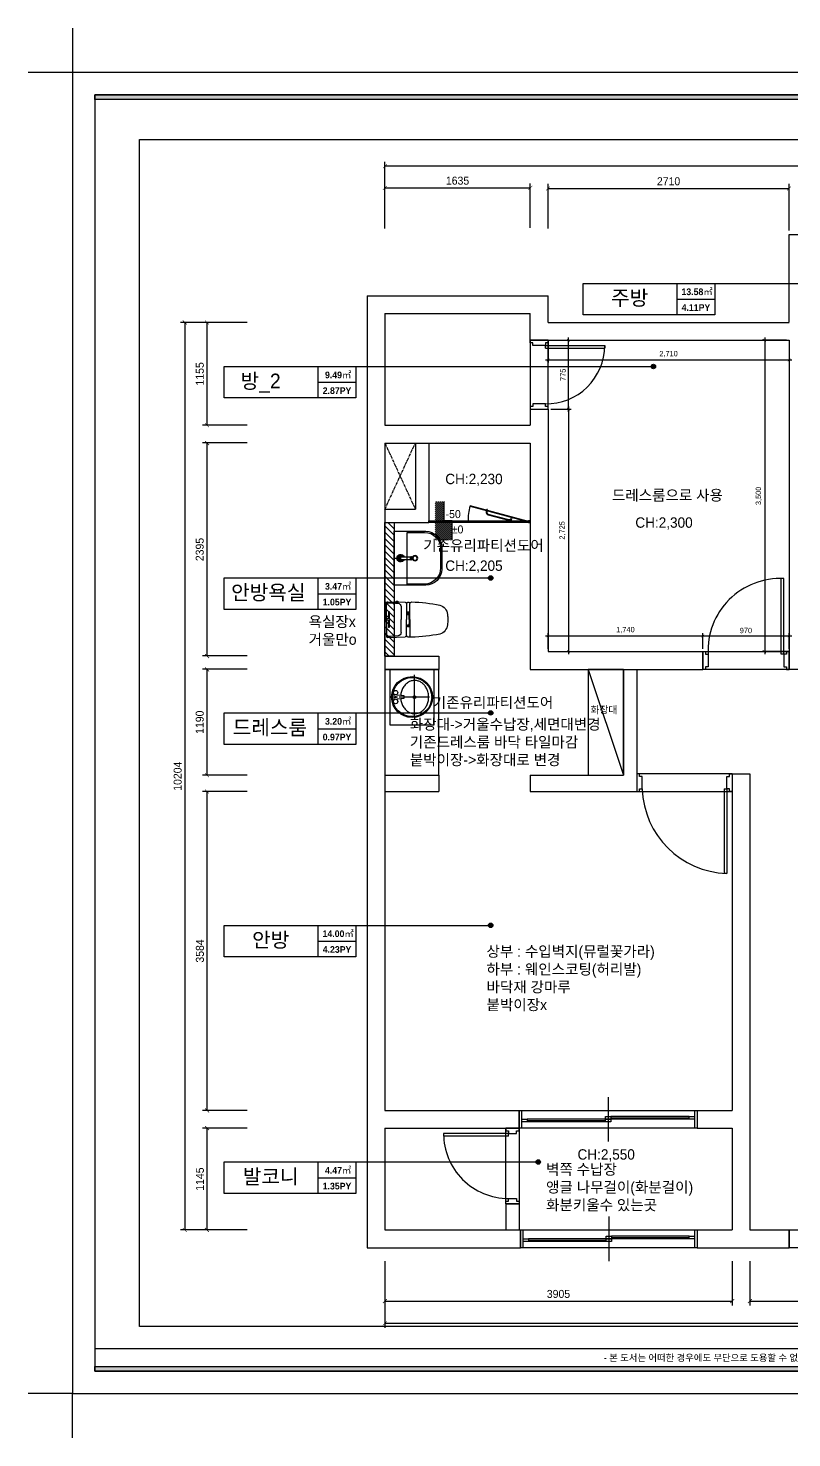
# Model space of a CAD drawing. Header units: millimetres. Extents: x 217202 to 745838, y -6815 to 171372.
# Drawn here: x 217202 to 225789, y 58422 to 74272 of the extents above; entities that cross this region are included whole.
import ezdxf
from ezdxf.enums import TextEntityAlignment as Align

# ---------------------------------------------------------------- set-up
doc = ezdxf.new("R2010")
doc.units = ezdxf.units.MM
doc.header["$PDMODE"] = 3
for name, pattern in [('CENTER', [50.8, 31.75, -6.35, 6.35, -6.35]), ('DASHEDX2', [1.5, 1, -0.5]), ('HIDDEN', [0.375, 0.25, -0.125])]:
    doc.linetypes.add(name, pattern=pattern)
doc.layers.get('DEFPOINTS').update_dxf_attribs({"color": 248})
for name, color, linetype in [('0-ELC TEXT', 7, 'Continuous'), ('03-TEXT', 3, 'Continuous'), ('03-WAL NEW', 3, 'Continuous'), ('06-FUR', 6, 'Continuous'), ('06-LIGHT', 4, 'Continuous'), ('07-DIM WAL', 5, 'Continuous'), ('_LIBR', 4, 'Continuous'), ('C-WALL1', 2, 'Continuous'), ('C-WIN', 4, 'Continuous'), ('CO-BATH', 6, 'Continuous'), ('FIN', 2, 'Continuous'), ('FORM(YOURNAME)-1', 1, 'Continuous'), ('FORM(YOURNAME)-11', 1, 'Continuous'), ('HL', 6, 'HIDDEN'), ('도면층4', 4, 'Continuous'), ('도면층5', 5, 'Continuous'), ('치수', 7, 'Continuous')]:
    doc.layers.add(name, color=color, linetype=linetype)
doc.styles.add('HY 울릉도 L', font='')
doc.styles.add('YOURNAME', font='HY울릉도M.TTF')
doc.styles.add('넥슨고딕', font='NEXONLv1GothicBold.ttf')
doc.styles.add('코레일둥고', font='Korail_Round_Gothic_Medium.ttf')
doc.styles.get('HY 울릉도 L').set_extended_font_data('HY울릉도L')
doc.dimstyles.new('30', dxfattribs={"dimscale": 30, "dimtxt": 2, "dimasz": 1, "dimexe": 1, "dimexo": 1, "dimgap": 1, "dimtad": 1, "dimdec": 0, "dimrnd": 0.05, "dimdsep": 46, "dimlunit": 6, "dimtxsty": 'HY 울릉도 L', "dimblk": 'ARCHTICK', "dimcen": 2.5, "dimdle": 1, "dimclrd": 133, "dimclre": 133, "dimclrt": 30, "dimadec": 0, "dimazin": 0, "dimtfac": 1, "dimtdec": 0, "dimtix": 1, "dimtmove": 2, "dimatfit": 3, "dimldrblk": 'ARCHTICK', "dimfxl": 1, "dimlwd": -1, "dimlwe": -1, "dimarcsym": 0})
doc.dimstyles.new('YOURNAME-50', dxfattribs={"dimscale": 50, "dimtxt": 1.8, "dimasz": 0.9, "dimexe": 1, "dimexo": 3, "dimgap": 0.7, "dimtad": 1, "dimdec": 0, "dimzin": 0, "dimdsep": 46, "dimtxsty": 'YOURNAME', "dimblk": 'ARCHTICK', "dimcen": 0, "dimclrd": 1, "dimclre": 1, "dimclrt": 7, "dimadec": 0, "dimazin": 0, "dimtfac": 1, "dimtdec": 0, "dimtix": 1, "dimtmove": 2, "dimatfit": 3, "dimldrblk": 'ARCHTICK', "dimfxl": 1, "dimtolj": 1, "dimtzin": 0, "dimarcsym": 0})

# ---------------------------------------------------------------- blocks, each defined once
blk = doc.blocks.new('FORM-ELEVATION')
at = {"layer": 'FORM(YOURNAME)-11'}
h = blk.add_hatch(color=256, dxfattribs=at)
h.dxf.hatch_style = 1
h.paths.add_polyline_path([(-10309, 35708), (71691, 35708), (71691, 35508), (-10309, 35508)])
h.paths.add_polyline_path([(-10309, -21492), (71691, -21492), (71691, -21692), (-10309, -21692)])
at = {"layer": 'DEFPOINTS', "color": 158}
blk.add_line((62481, -20692), (-10309, -20692), dxfattribs=at)
at = {"layer": 'DEFPOINTS', "color": 1}
for points in [[(-11309, 38708), (-11309, 36708), (-13309, 36708)], [(-11309, -24692), (-11309, -22692), (-13309, -22692)]]:
    blk.add_lwpolyline(points, dxfattribs=at)
at = {"layer": 'DEFPOINTS', "color": 158}
for points in [[(-10309, -21692), (71691, -21692), (71691, 35708), (-10309, 35708)], [(-8309, 33708), (61071, 33708), (61071, -19692), (-8309, -19692)]]:
    blk.add_lwpolyline(points, close=True, dxfattribs=at)
at = {"layer": 'FORM(YOURNAME)-11', "color": 250}
blk.add_lwpolyline([(-11309, -22692), (72691, -22692), (72691, 36708), (-11309, 36708)], close=True, dxfattribs=at)
at = {"layer": 'FORM(YOURNAME)-11'}
for points in [[(-10309, 35708), (71691, 35708), (71691, 35508), (-10309, 35508)], [(-10309, -21492), (71691, -21492), (71691, -21692), (-10309, -21692)]]:
    blk.add_lwpolyline(points, close=True, dxfattribs=at)
at = {"layer": 'FORM(YOURNAME)-11', "color": 1, "style": 'YOURNAME'}
blk.add_text("- 본 도서는 어떠한 경우에도 무단으로 도용할 수 없으며 도용시 '지적재산권' 보호에 관한 법률에 의거, 법적 분쟁이 발생합니다.  또한 본 도서에 관한 모든 저작권은 당사에 있습니다. -", height=300, dxfattribs=at).set_placement((28146, -21092), align=Align.MIDDLE_CENTER)
at = {"layer": 'FORM(YOURNAME)-11', "color": 3, "style": 'YOURNAME'}
for tag, height, p in [('1', 450, (71041, -1219)), ('2', 450, (71041, -1863)), ('3', 450, (71041, -3150)), ('4', 450, (71041, -5081)), ('5', 515, (71041, -7398)), ('6', 515, (71041, -9650)), ('7', 515, (71041, -11903)), ('8', 515, (71041, -14155)), ('9', 515, (71041, -16408)), ('10', 515, (66791, -18596)), ('11', 515, (71041, -18660)), ('12', 515, (66791, -20848)), ('13', 515, (71041, -20848))]:
    blk.add_attdef(tag, text='', height=height, dxfattribs=at).set_placement(p, align=Align.MIDDLE_RIGHT)
blk = doc.blocks.new('_ArchTick')
at = {"color": 0, "linetype": 'ByBlock', "const_width": 0.15}
blk.add_lwpolyline([(-0.5, -0.5), (0.5, 0.5)], dxfattribs=at)
blk = doc.blocks.new('*D8')
at = {"layer": 'DEFPOINTS', "color": 0, "transparency": 16777216}
for p in [(221213, 72720), (221213, 71870), (233213, 71870)]:
    blk.add_point(p, dxfattribs=at)
at = {"layer": '치수', "color": 1, "lineweight": -2, "transparency": 16777216}
for p, q in [((221213, 72020), (221213, 72770)), ((233213, 72020), (233213, 72770)), ((233213, 72720), (221213, 72720))]:
    blk.add_line(p, q, dxfattribs=at)
at = {"layer": '치수', "color": 1, "lineweight": -2, "transparency": 16777216, "xscale": 45, "yscale": 45, "zscale": 45, "rotation": 180}
blk.add_blockref('_ArchTick', (221213, 72720), dxfattribs=at)
at = {"layer": '치수', "color": 1, "lineweight": -2, "transparency": 16777216, "xscale": 45, "yscale": 45, "zscale": 45}
blk.add_blockref('_ArchTick', (233213, 72720), dxfattribs=at)
at = {"layer": '치수', "color": 7, "transparency": 16777216, "insert": (227213, 72801), "char_height": 90, "attachment_point": 5, "style": 'YOURNAME'}
blk.add_mtext('\\A1;12000', dxfattribs=at)
blk = doc.blocks.new('*D10')
at = {"layer": 'DEFPOINTS', "color": 0, "transparency": 16777216}
for p in [(222848, 72476), (221213, 71876), (222848, 71876)]:
    blk.add_point(p, dxfattribs=at)
at = {"layer": '치수', "color": 1, "lineweight": -2, "transparency": 16777216}
for p, q in [((221213, 72026), (221213, 72526)), ((221213, 72476), (222848, 72476)), ((222848, 72026), (222848, 72526))]:
    blk.add_line(p, q, dxfattribs=at)
at = {"layer": '치수', "color": 1, "lineweight": -2, "transparency": 16777216, "xscale": 45, "yscale": 45, "zscale": 45, "rotation": 180}
blk.add_blockref('_ArchTick', (221213, 72476), dxfattribs=at)
at = {"layer": '치수', "color": 1, "lineweight": -2, "transparency": 16777216, "xscale": 45, "yscale": 45, "zscale": 45}
blk.add_blockref('_ArchTick', (222848, 72476), dxfattribs=at)
at = {"layer": '치수', "color": 7, "transparency": 16777216, "insert": (222030, 72557), "char_height": 90, "attachment_point": 5, "style": 'YOURNAME'}
blk.add_mtext('\\A1;1635', dxfattribs=at)
blk = doc.blocks.new('*D11')
at = {"layer": 'DEFPOINTS', "color": 0, "transparency": 16777216}
for p in [(219813, 70963), (218963, 60759), (219813, 60759)]:
    blk.add_point(p, dxfattribs=at)
at = {"layer": '치수', "color": 1, "lineweight": -2, "transparency": 16777216}
for p, q in [((219663, 70963), (218913, 70963)), ((218963, 70963), (218963, 60759)), ((219663, 60759), (218913, 60759))]:
    blk.add_line(p, q, dxfattribs=at)
at = {"layer": '치수', "color": 1, "lineweight": -2, "transparency": 16777216, "xscale": 45, "yscale": 45, "zscale": 45}
for p, rotation in [((218963, 70963), 90), ((218963, 60759), 270)]:
    blk.add_blockref('_ArchTick', p, dxfattribs=dict(at, rotation=rotation))
at = {"layer": '치수', "color": 7, "transparency": 16777216, "insert": (218883, 65861), "char_height": 90, "attachment_point": 5, "rotation": 90, "style": 'YOURNAME'}
blk.add_mtext('\\A1;10204', dxfattribs=at)
blk = doc.blocks.new('*D12')
at = {"layer": 'DEFPOINTS', "color": 0, "transparency": 16777216}
for p in [(219213, 67063), (219813, 67063), (219813, 65873)]:
    blk.add_point(p, dxfattribs=at)
at = {"layer": '치수', "color": 1, "lineweight": -2, "transparency": 16777216}
for p, q in [((219663, 67063), (219163, 67063)), ((219213, 65873), (219213, 67063)), ((219663, 65873), (219163, 65873))]:
    blk.add_line(p, q, dxfattribs=at)
at = {"layer": '치수', "color": 1, "lineweight": -2, "transparency": 16777216, "xscale": 45, "yscale": 45, "zscale": 45}
for p, rotation in [((219213, 67063), 90), ((219213, 65873), 270)]:
    blk.add_blockref('_ArchTick', p, dxfattribs=dict(at, rotation=rotation))
at = {"layer": '치수', "color": 7, "transparency": 16777216, "insert": (219131, 66468), "char_height": 90, "attachment_point": 5, "rotation": 90, "style": 'YOURNAME'}
blk.add_mtext('\\A1;1190', dxfattribs=at)
blk = doc.blocks.new('*D13')
at = {"layer": 'DEFPOINTS', "color": 0, "transparency": 16777216}
for p in [(219213, 70963), (219813, 70963), (219813, 69808)]:
    blk.add_point(p, dxfattribs=at)
at = {"layer": '치수', "color": 1, "lineweight": -2, "transparency": 16777216}
for p, q in [((219663, 70963), (219163, 70963)), ((219213, 69808), (219213, 70963)), ((219663, 69808), (219163, 69808))]:
    blk.add_line(p, q, dxfattribs=at)
at = {"layer": '치수', "color": 1, "lineweight": -2, "transparency": 16777216, "xscale": 45, "yscale": 45, "zscale": 45}
for p, rotation in [((219213, 70963), 90), ((219213, 69808), 270)]:
    blk.add_blockref('_ArchTick', p, dxfattribs=dict(at, rotation=rotation))
at = {"layer": '치수', "color": 7, "transparency": 16777216, "insert": (219132, 70385), "char_height": 90, "attachment_point": 5, "rotation": 90, "style": 'YOURNAME'}
blk.add_mtext('\\A1;1155', dxfattribs=at)
blk = doc.blocks.new('*D14')
at = {"layer": 'DEFPOINTS', "color": 0, "transparency": 16777216}
for p in [(219213, 65688), (219813, 65688), (219813, 62104)]:
    blk.add_point(p, dxfattribs=at)
at = {"layer": '치수', "color": 1, "lineweight": -2, "transparency": 16777216}
for p, q in [((219663, 65688), (219163, 65688)), ((219213, 62104), (219213, 65688)), ((219663, 62104), (219163, 62104))]:
    blk.add_line(p, q, dxfattribs=at)
at = {"layer": '치수', "color": 1, "lineweight": -2, "transparency": 16777216, "xscale": 45, "yscale": 45, "zscale": 45}
for p, rotation in [((219213, 65688), 90), ((219213, 62104), 270)]:
    blk.add_blockref('_ArchTick', p, dxfattribs=dict(at, rotation=rotation))
at = {"layer": '치수', "color": 7, "transparency": 16777216, "insert": (219133, 63896), "char_height": 90, "attachment_point": 5, "rotation": 90, "style": 'YOURNAME'}
blk.add_mtext('\\A1;3584', dxfattribs=at)
blk = doc.blocks.new('*D18')
at = {"layer": 'DEFPOINTS', "color": 0, "transparency": 16777216}
for p in [(221213, 60559), (233213, 60559), (221213, 59709)]:
    blk.add_point(p, dxfattribs=at)
at = {"layer": '치수', "color": 1, "lineweight": -2, "transparency": 16777216}
for p, q in [((221213, 60409), (221213, 59659)), ((233213, 60409), (233213, 59659)), ((233213, 59709), (221213, 59709))]:
    blk.add_line(p, q, dxfattribs=at)
at = {"layer": '치수', "color": 1, "lineweight": -2, "transparency": 16777216, "xscale": 45, "yscale": 45, "zscale": 45, "rotation": 180}
blk.add_blockref('_ArchTick', (221213, 59709), dxfattribs=at)
at = {"layer": '치수', "color": 1, "lineweight": -2, "transparency": 16777216, "xscale": 45, "yscale": 45, "zscale": 45}
blk.add_blockref('_ArchTick', (233213, 59709), dxfattribs=at)
at = {"layer": '치수', "color": 7, "transparency": 16777216, "insert": (227213, 59789), "char_height": 90, "attachment_point": 5, "style": 'YOURNAME'}
blk.add_mtext('\\A1;12000', dxfattribs=at)
blk = doc.blocks.new('*D20')
at = {"layer": 'DEFPOINTS', "color": 0, "transparency": 16777216}
for p in [(221213, 60559), (225118, 60559), (225118, 59959)]:
    blk.add_point(p, dxfattribs=at)
at = {"layer": '치수', "color": 1, "lineweight": -2, "transparency": 16777216}
for p, q in [((221213, 60409), (221213, 59909)), ((225118, 60409), (225118, 59909)), ((221213, 59959), (225118, 59959))]:
    blk.add_line(p, q, dxfattribs=at)
at = {"layer": '치수', "color": 1, "lineweight": -2, "transparency": 16777216, "xscale": 45, "yscale": 45, "zscale": 45, "rotation": 180}
blk.add_blockref('_ArchTick', (221213, 59959), dxfattribs=at)
at = {"layer": '치수', "color": 1, "lineweight": -2, "transparency": 16777216, "xscale": 45, "yscale": 45, "zscale": 45}
blk.add_blockref('_ArchTick', (225118, 59959), dxfattribs=at)
at = {"layer": '치수', "color": 7, "transparency": 16777216, "insert": (223165, 60039), "char_height": 90, "attachment_point": 5, "style": 'YOURNAME'}
blk.add_mtext('\\A1;3905', dxfattribs=at)
blk = doc.blocks.new('*D21')
at = {"layer": 'DEFPOINTS', "color": 0, "transparency": 16777216}
for p in [(225318, 60559), (230038, 60559), (230038, 59959)]:
    blk.add_point(p, dxfattribs=at)
at = {"layer": '치수', "color": 1, "lineweight": -2, "transparency": 16777216}
for p, q in [((225318, 60409), (225318, 59909)), ((230038, 60409), (230038, 59909)), ((225318, 59959), (230038, 59959))]:
    blk.add_line(p, q, dxfattribs=at)
at = {"layer": '치수', "color": 1, "lineweight": -2, "transparency": 16777216, "xscale": 45, "yscale": 45, "zscale": 45, "rotation": 180}
blk.add_blockref('_ArchTick', (225318, 59959), dxfattribs=at)
at = {"layer": '치수', "color": 1, "lineweight": -2, "transparency": 16777216, "xscale": 45, "yscale": 45, "zscale": 45}
blk.add_blockref('_ArchTick', (230038, 59959), dxfattribs=at)
at = {"layer": '치수', "color": 7, "transparency": 16777216, "insert": (227678, 60039), "char_height": 90, "attachment_point": 5, "style": 'YOURNAME'}
blk.add_mtext('\\A1;4720', dxfattribs=at)
blk = doc.blocks.new('*D7')
at = {"layer": 'DEFPOINTS', "color": 0, "transparency": 16777216}
for p in [(225758, 72470), (223048, 71870), (225758, 71848)]:
    blk.add_point(p, dxfattribs=at)
at = {"layer": '치수', "color": 1, "lineweight": -2, "transparency": 16777216}
for p, q in [((223048, 72020), (223048, 72520)), ((223048, 72470), (225758, 72470)), ((225758, 71998), (225758, 72520))]:
    blk.add_line(p, q, dxfattribs=at)
at = {"layer": '치수', "color": 1, "lineweight": -2, "transparency": 16777216, "xscale": 45, "yscale": 45, "zscale": 45, "rotation": 180}
blk.add_blockref('_ArchTick', (223048, 72470), dxfattribs=at)
at = {"layer": '치수', "color": 1, "lineweight": -2, "transparency": 16777216, "xscale": 45, "yscale": 45, "zscale": 45}
blk.add_blockref('_ArchTick', (225758, 72470), dxfattribs=at)
at = {"layer": '치수', "color": 7, "transparency": 16777216, "insert": (224403, 72550), "char_height": 90, "attachment_point": 5, "style": 'YOURNAME'}
blk.add_mtext('\\A1;2710', dxfattribs=at)
blk = doc.blocks.new('*D23')
at = {"layer": 'DEFPOINTS', "color": 0, "transparency": 16777216}
for p in [(219213, 69608), (219813, 69608), (219813, 67213)]:
    blk.add_point(p, dxfattribs=at)
at = {"layer": '치수', "color": 1, "lineweight": -2, "transparency": 16777216}
for p, q in [((219663, 69608), (219163, 69608)), ((219213, 67213), (219213, 69608)), ((219663, 67213), (219163, 67213))]:
    blk.add_line(p, q, dxfattribs=at)
at = {"layer": '치수', "color": 1, "lineweight": -2, "transparency": 16777216, "xscale": 45, "yscale": 45, "zscale": 45}
for p, rotation in [((219213, 69608), 90), ((219213, 67213), 270)]:
    blk.add_blockref('_ArchTick', p, dxfattribs=dict(at, rotation=rotation))
at = {"layer": '치수', "color": 7, "transparency": 16777216, "insert": (219131, 68410), "char_height": 90, "attachment_point": 5, "rotation": 90, "style": 'YOURNAME'}
blk.add_mtext('\\A1;2395', dxfattribs=at)
blk = doc.blocks.new('*D24')
at = {"layer": 'DEFPOINTS', "color": 0, "transparency": 16777216}
for p in [(219213, 61904), (219813, 61904), (219813, 60759)]:
    blk.add_point(p, dxfattribs=at)
at = {"layer": '치수', "color": 1, "lineweight": -2, "transparency": 16777216}
for p, q in [((219663, 61904), (219163, 61904)), ((219213, 60759), (219213, 61904)), ((219663, 60759), (219163, 60759))]:
    blk.add_line(p, q, dxfattribs=at)
at = {"layer": '치수', "color": 1, "lineweight": -2, "transparency": 16777216, "xscale": 45, "yscale": 45, "zscale": 45}
for p, rotation in [((219213, 61904), 90), ((219213, 60759), 270)]:
    blk.add_blockref('_ArchTick', p, dxfattribs=dict(at, rotation=rotation))
at = {"layer": '치수', "color": 7, "transparency": 16777216, "insert": (219133, 61331), "char_height": 90, "attachment_point": 5, "rotation": 90, "style": 'YOURNAME'}
blk.add_mtext('\\A1;1145', dxfattribs=at)
blk = doc.blocks.new('*D29')
at = {"layer": 'DEFPOINTS', "color": 0, "transparency": 16777216}
for p in [(223048, 70763), (225758, 70763), (225758, 70541)]:
    blk.add_point(p, dxfattribs=at)
at = {"layer": '치수', "color": 133, "transparency": 16777216}
for p, q in [((223048, 70733), (223048, 70511)), ((225758, 70733), (225758, 70511)), ((223018, 70541), (225788, 70541))]:
    blk.add_line(p, q, dxfattribs=at)
at = {"layer": '치수', "color": 133, "transparency": 16777216, "xscale": 30, "yscale": 30, "zscale": 30, "rotation": 180}
blk.add_blockref('_ArchTick', (223048, 70541), dxfattribs=at)
at = {"layer": '치수', "color": 133, "transparency": 16777216, "xscale": 30, "yscale": 30, "zscale": 30}
blk.add_blockref('_ArchTick', (225758, 70541), dxfattribs=at)
at = {"layer": '치수', "color": 30, "transparency": 16777216, "insert": (224403, 70607), "char_height": 60, "attachment_point": 5, "style": 'HY 울릉도 L'}
blk.add_mtext('2,710', dxfattribs=at)
blk = doc.blocks.new('*D30')
at = {"layer": 'C-WALL1', "color": 133, "transparency": 16777216}
for p, q in [((225728, 70763), (225454, 70763)), ((225484, 70793), (225484, 67233)), ((225728, 67263), (225454, 67263))]:
    blk.add_line(p, q, dxfattribs=at)
at = {"layer": 'DEFPOINTS', "color": 0, "transparency": 16777216}
for p in [(225758, 70763), (225484, 67263), (225758, 67263)]:
    blk.add_point(p, dxfattribs=at)
at = {"layer": 'C-WALL1', "color": 133, "transparency": 16777216, "xscale": 30, "yscale": 30, "zscale": 30}
for p, rotation in [((225484, 70763), 90), ((225484, 67263), 270)]:
    blk.add_blockref('_ArchTick', p, dxfattribs=dict(at, rotation=rotation))
at = {"layer": 'C-WALL1', "color": 30, "transparency": 16777216, "insert": (225418, 69013), "char_height": 60, "attachment_point": 5, "rotation": 90, "style": 'HY 울릉도 L'}
blk.add_mtext('3,500', dxfattribs=at)
blk = doc.blocks.new('*D31')
at = {"layer": 'C-WALL1', "color": 133, "transparency": 16777216}
for p, q in [((223018, 67438), (224818, 67438)), ((223048, 67293), (223048, 67468)), ((224788, 67293), (224788, 67468))]:
    blk.add_line(p, q, dxfattribs=at)
at = {"layer": 'DEFPOINTS', "color": 0, "transparency": 16777216}
for p in [(224788, 67438), (223048, 67263), (224788, 67263)]:
    blk.add_point(p, dxfattribs=at)
at = {"layer": 'C-WALL1', "color": 133, "transparency": 16777216, "xscale": 30, "yscale": 30, "zscale": 30, "rotation": 180}
blk.add_blockref('_ArchTick', (223048, 67438), dxfattribs=at)
at = {"layer": 'C-WALL1', "color": 133, "transparency": 16777216, "xscale": 30, "yscale": 30, "zscale": 30}
blk.add_blockref('_ArchTick', (224788, 67438), dxfattribs=at)
at = {"layer": 'C-WALL1', "color": 30, "transparency": 16777216, "insert": (223918, 67504), "char_height": 60, "attachment_point": 5, "style": 'HY 울릉도 L'}
blk.add_mtext('1,740', dxfattribs=at)
blk = doc.blocks.new('*D32')
at = {"layer": 'C-WALL1', "color": 133, "transparency": 16777216}
for p, q in [((224758, 67438), (225788, 67438)), ((224788, 67293), (224788, 67468)), ((225758, 67293), (225758, 67468))]:
    blk.add_line(p, q, dxfattribs=at)
at = {"layer": 'DEFPOINTS', "color": 0, "transparency": 16777216}
for p in [(225758, 67438), (224788, 67263), (225758, 67263)]:
    blk.add_point(p, dxfattribs=at)
at = {"layer": 'C-WALL1', "color": 133, "transparency": 16777216, "xscale": 30, "yscale": 30, "zscale": 30, "rotation": 180}
blk.add_blockref('_ArchTick', (224788, 67438), dxfattribs=at)
at = {"layer": 'C-WALL1', "color": 133, "transparency": 16777216, "xscale": 30, "yscale": 30, "zscale": 30}
blk.add_blockref('_ArchTick', (225758, 67438), dxfattribs=at)
at = {"layer": 'C-WALL1', "color": 30, "transparency": 16777216, "insert": (225273, 67499), "char_height": 60, "attachment_point": 5, "style": 'HY 울릉도 L'}
blk.add_mtext('970', dxfattribs=at)
blk = doc.blocks.new('*D33')
at = {"layer": 'C-WALL1', "color": 133, "transparency": 16777216}
for p, q in [((223078, 69988), (223307, 69988)), ((223277, 70018), (223277, 67233)), ((223078, 67263), (223307, 67263))]:
    blk.add_line(p, q, dxfattribs=at)
at = {"layer": 'DEFPOINTS', "color": 0, "transparency": 16777216}
for p in [(223048, 69988), (223048, 67263), (223277, 67263)]:
    blk.add_point(p, dxfattribs=at)
at = {"layer": 'C-WALL1', "color": 133, "transparency": 16777216, "xscale": 30, "yscale": 30, "zscale": 30}
for p, rotation in [((223277, 69988), 90), ((223277, 67263), 270)]:
    blk.add_blockref('_ArchTick', p, dxfattribs=dict(at, rotation=rotation))
at = {"layer": 'C-WALL1', "color": 30, "transparency": 16777216, "insert": (223211, 68625), "char_height": 60, "attachment_point": 5, "rotation": 90, "style": 'HY 울릉도 L'}
blk.add_mtext('2,725', dxfattribs=at)
blk = doc.blocks.new('*D34')
at = {"layer": 'C-WALL1', "color": 133, "transparency": 16777216}
for p, q in [((223078, 70763), (223307, 70763)), ((223277, 69958), (223277, 70793)), ((223078, 69988), (223307, 69988))]:
    blk.add_line(p, q, dxfattribs=at)
at = {"layer": 'DEFPOINTS', "color": 0, "transparency": 16777216}
for p in [(223048, 70763), (223277, 70763), (223048, 69988)]:
    blk.add_point(p, dxfattribs=at)
at = {"layer": 'C-WALL1', "color": 133, "transparency": 16777216, "xscale": 30, "yscale": 30, "zscale": 30}
for p, rotation in [((223277, 70763), 90), ((223277, 69988), 270)]:
    blk.add_blockref('_ArchTick', p, dxfattribs=dict(at, rotation=rotation))
at = {"layer": 'C-WALL1', "color": 30, "transparency": 16777216, "insert": (223216, 70375), "char_height": 60, "attachment_point": 5, "rotation": 90, "style": 'HY 울릉도 L'}
blk.add_mtext('775', dxfattribs=at)
blk = doc.blocks.new('B-003')
blk.add_line((0, 0), (0, -65))
at = {"layer": 'CO-BATH'}
for p, q in [((-252, 0), (-252, -295)), ((252, 0), (-252, 0)), ((252, -295), (252, 0)), ((-102, -445), (102, -445))]:
    blk.add_line(p, q, dxfattribs=at)
at = {"layer": 'CO-BATH', "color": 8}
for p, q in [((-242, -120), (-242, -285)), ((242, -120), (-242, -120)), ((-13, -60), (-13, -151)), ((12, -60), (12, -151)), ((242, -285), (242, -120)), ((-15, -156), (-15, -161)), ((-15, -161), (14, -161)), ((-14, -151), (-14, -156)), ((13, -151), (13, -156)), ((14, -156), (14, -161)), ((-92, -435), (92, -435))]:
    blk.add_line(p, q, dxfattribs=at)
at = {"layer": 'CO-BATH', "color": 251}
for p, q in [((-15, -156), (14, -156)), ((-14, -151), (13, -151))]:
    blk.add_line(p, q, dxfattribs=at)
at = {"layer": 'CO-BATH', "color": 8}
blk.add_circle((0, -195), 25, dxfattribs=at)
at = {"layer": 'CO-BATH', "color": 251}
blk.add_circle((0, -195), 20, dxfattribs=at)
at = {"layer": 'CO-BATH', "color": 8}
for centre, radius, start, end in [((0, -60), 35, 290.9248, 249.0751), ((0, -60), 12.5, 360, 180), ((-92, -285), 150, 180, 270), ((92, -285), 150, 270, 0)]:
    blk.add_arc(centre, radius, start, end, dxfattribs=at)
at = {"layer": 'CO-BATH', "color": 251}
for radius, start, end in [(30, 294.6243, 245.3757), (25, 300, 240), (18, 313.9829, 226.017)]:
    blk.add_arc((0, -60), radius, start, end, dxfattribs=at)
at = {"layer": 'CO-BATH'}
for centre, start, end in [((-102, -295), 180, 270), ((102, -295), 270, 0)]:
    blk.add_arc(centre, 150, start, end, dxfattribs=at)
blk = doc.blocks.new('A$C4B2D31F0')
at = {"layer": 'FIN', "color": 4}
for p, q in [((185, 691), (20, 691)), ((37, 692), (25, 692)), ((37, 692), (50, 692)), ((201, 691), (366, 691)), ((48, 524), (193, 524)), ((338, 524), (193, 524)), ((13, 466), (193, 466)), ((193, 427), (14, 427)), ((373, 466), (193, 466)), ((193, 427), (372, 427))]:
    blk.add_line(p, q, dxfattribs=at)
for points in [[(20, 691), (8, 691, 0.421209), (-7, 676), (-2, 481, 0.001659)], [(366, 691), (378, 691, -0.421209), (393, 676), (388, 481, -0.001659)], [(13, 466, 0.371724), (-2, 451, 0.003515), (-1, 420, 0.320541)], [(373, 466, -0.371724), (388, 451, -0.003515), (387, 420, -0.320541)]]:
    blk.add_lwpolyline(points, format="xyb", dxfattribs=at)
for centre, radius, start, end in [((20, 675), 16, 90, 179.3116), ((1004, 663), 1000, 179.3116, 185.9437), ((25, 707), 15, 180, 270), ((50, 707), 15, 270, 0), ((366, 675), 16, 0.6884, 90), ((-618, 663), 1000, 354.0563, 0.6884), ((13, 481), 15, 181.3651, 270), ((49, 564), 40, 185.9437, 267.5129), ((336, 564), 40, 272.4871, 354.0563), ((373, 481), 15, 270, 358.6349), ((14, 407), 20, 90, 182.3333), ((2198, 496), 2206, 182.3333, 190.6081), ((-1812, 496), 2206, 349.3919, 357.6667), ((372, 407), 20, 357.6667, 90), ((149, 129), 126, 198.2964, 263.4241), ((193, 406), 406, 261.6993, 270), ((193, 406), 406, 270, 278.3007), ((237, 129), 126, 276.5759, 341.7036)]:
    blk.add_arc(centre, radius, start, end, dxfattribs=at)
at = {"layer": 'HL', "linetype": 'Continuous'}
for p, q in [((106, 666), (184, 666)), ((106, 659), (185, 659)), ((169, 697), (169, 707)), ((169, 697), (217, 697)), ((186, 693), (181, 697)), ((182, 686), (186, 693)), ((187, 651), (182, 686)), ((182, 686), (204, 686)), ((186, 693), (200, 693)), ((187, 651), (199, 651)), ((199, 651), (204, 686)), ((200, 693), (205, 697)), ((204, 686), (200, 693)), ((200, 659), (279, 659)), ((201, 666), (279, 666)), ((217, 697), (217, 707)), ((-16, 577), (-16, 565)), ((-12, 581), (-5, 581)), ((-12, 561), (-4, 561)), ((193, 434), (147, 434)), ((193, 434), (239, 434))]:
    blk.add_line(p, q, dxfattribs=at)
for points in [[(110, 427), (110, 451, -0.414214), (114, 455), (131, 455, -0.414214), (135, 451), (135, 435), (135, 427)], [(135, 435), (145, 435, -0.414214), (147, 433), (147, 427)], [(251, 435), (241, 435, 0.414214), (239, 433), (239, 427)], [(276, 427), (276, 451, 0.414214), (272, 455), (255, 455, 0.414214), (251, 451), (251, 435), (251, 427)]]:
    blk.add_lwpolyline(points, format="xyb", dxfattribs=at)
for centre in [(123, 441), (263, 441)]:
    blk.add_circle(centre, 8, dxfattribs=at)
for centre, radius, start, end in [((106, 663), 3.5, 90, 270), ((279, 663), 3.5, 270, 90), ((-12, 577), 4, 90, 180), ((-12, 565), 4, 180, 270)]:
    blk.add_arc(centre, radius, start, end, dxfattribs=at)
blk = doc.blocks.new('손잡이01')
at = {"layer": 'CO-BATH'}
for p, q in [((8, 0), (0, 0)), ((0, 0), (0, -10)), ((8, 0), (8, -10)), ((292, 0), (300, 0)), ((292, 0), (292, -10)), ((300, 0), (300, -10)), ((30, -32), (270, -32)), ((30, -40), (270, -40))]:
    blk.add_line(p, q, dxfattribs=at)
for centre, radius, start, end in [((30, -10), 30, 180, 270), ((30, -10), 22, 180, 270), ((270, -10), 30, 270, 0), ((270, -10), 22, 270, 0)]:
    blk.add_arc(centre, radius, start, end, dxfattribs=at)
blk = doc.blocks.new('625X450')
at = {"color": 0, "linetype": 'Continuous'}
for p, q in [((283, -51), (342, -51)), ((312, -87), (312, -67)), ((312, -447), (312, -107)), ((82, -279), (61, -279)), ((102, -279), (522, -279)), ((542, -279), (563, -279)), ((312, -483), (312, -467))]:
    blk.add_line(p, q, dxfattribs=at)
blk.add_lwpolyline([(-1, -500), (624, -500), (624, 0), (-1, 0)], close=True, dxfattribs=at)
blk.add_lwpolyline([(283, -79), (286, -79, -0.386916), (291, -84), (298, -160), (326, -160), (334, -84, -0.386916), (339, -79), (342, -79)], format="xyb", dxfattribs=at)
for centre, radius in [((312, -251), 230), ((312, -251), 220), ((262, -65), 25), ((312, -65), 8), ((362, -65), 25), ((312, -279), 15)]:
    blk.add_circle(centre, radius, dxfattribs=at)
blk.add_rational_spline([(295, -122), (-4, -146), (154, -362), (312, -579), (471, -362), (629, -146), (330, -122)], [1, 0.527194519268, 1, 0.527194519268, 1, 0.527194519268, 1], degree=2, knots=[0, 0, 0, 0.333333, 0.333333, 0.666667, 0.666667, 1, 1, 1], dxfattribs=at)

msp = doc.modelspace()

# ---------------------------------------------------------------- hatches: boundary and pattern name
h = msp.add_hatch()
h.set_pattern_fill('ANSI31', color=8, scale=5, angle=90)
h.set_pattern_definition([(135, (61151.11, 209154.536), (-11.2253202, -11.2253202), [])])
h.paths.add_polyline_path([(221968.7, 68515.7), (221968.7, 68732.6), (221878.7, 68732.6), (221878.7, 68949.5), (221778.7, 68949.5), (221778.7, 68515.7)])
at = {"layer": '0-ELC TEXT'}
h = msp.add_hatch(color=256, dxfattribs=at)
h.dxf.hatch_style = 1
edge = h.paths.add_edge_path()
edge.add_arc((224232.2, 70467.5), 25, 270, 630, ccw=False)
h = msp.add_hatch(color=256, dxfattribs=at)
h.dxf.hatch_style = 1
edge = h.paths.add_edge_path()
edge.add_arc((224232.2, 70467.5), 25, 270, 630, ccw=False)
h = msp.add_hatch(color=256, dxfattribs=at)
h.dxf.hatch_style = 1
edge = h.paths.add_edge_path()
edge.add_arc((222402.2, 68090), 25, 270, 630, ccw=False)
h = msp.add_hatch(color=256, dxfattribs=at)
h.dxf.hatch_style = 1
edge = h.paths.add_edge_path()
edge.add_arc((222402.2, 68090), 25, 270, 630, ccw=False)
h = msp.add_hatch(color=256, dxfattribs=at)
h.dxf.hatch_style = 1
edge = h.paths.add_edge_path()
edge.add_arc((222402.2, 66572.3), 25, 270, 630, ccw=False)
h = msp.add_hatch(color=256, dxfattribs=at)
h.dxf.hatch_style = 1
edge = h.paths.add_edge_path()
edge.add_arc((222402.2, 66572.3), 25, 270, 630, ccw=False)
h = msp.add_hatch(color=256, dxfattribs=at)
h.dxf.hatch_style = 1
edge = h.paths.add_edge_path()
edge.add_arc((222402.2, 64183.9), 25, 270, 630, ccw=False)
h = msp.add_hatch(color=256, dxfattribs=at)
h.dxf.hatch_style = 1
edge = h.paths.add_edge_path()
edge.add_arc((222402.2, 64183.9), 25, 270, 630, ccw=False)
h = msp.add_hatch(color=256, dxfattribs=at)
h.dxf.hatch_style = 1
edge = h.paths.add_edge_path()
edge.add_arc((222937, 61523.2), 25, 270, 630, ccw=False)
h = msp.add_hatch(color=256, dxfattribs=at)
h.dxf.hatch_style = 1
edge = h.paths.add_edge_path()
edge.add_arc((222937, 61523.2), 25, 270, 630, ccw=False)
at = {"layer": '03-WAL NEW'}
h = msp.add_hatch(dxfattribs=at)
h.set_pattern_fill('_USER', color=256, scale=50, angle=-45, pattern_type=0)
h.set_pattern_definition([(315, (180468.055, 145977.27), (35.35534, 35.35534), [])])
h.paths.add_polyline_path([(221212.8, 68712.6), (221317.8, 68712.6), (221317.8, 67212.6), (221212.8, 67212.6)])

# ---------------------------------------------------------------- linework, layer by layer
at = {"layer": '0-ELC TEXT'}
for p, q in [((224498.2, 71048.5), (224498.2, 71402.2)), ((224922.9, 71402.2), (226438.4, 71402.2)), ((224498.2, 71225.4), (224922.9, 71225.4)), ((220461.9, 70113.7), (220461.9, 70467.5)), ((220886.6, 70467.5), (224232.2, 70467.5)), ((220461.9, 70290.6), (220886.6, 70290.6)), ((220461.9, 67736.3), (220461.9, 68090)), ((220886.6, 68090), (222402.2, 68090)), ((220461.9, 67913.1), (220886.6, 67913.1)), ((220461.9, 66218.5), (220461.9, 66572.3)), ((220886.6, 66572.3), (222402.2, 66572.3)), ((220461.9, 66395.4), (220886.6, 66395.4)), ((220461.9, 63830.1), (220461.9, 64183.9)), ((220886.6, 64183.9), (222402.2, 64183.9)), ((220461.9, 64007), (220886.6, 64007)), ((220461.9, 61169.4), (220461.9, 61523.2)), ((220886.6, 61523.2), (222937, 61523.2)), ((220461.9, 61346.3), (220886.6, 61346.3))]:
    msp.add_line(p, q, dxfattribs=at)
for points in [[(223441, 71402.2), (224922.9, 71402.2), (224922.9, 71048.5), (223441, 71048.5)], [(219404.7, 70467.5), (220886.6, 70467.5), (220886.6, 70113.7), (219404.7, 70113.7)], [(219404.7, 68090), (220886.6, 68090), (220886.6, 67736.3), (219404.7, 67736.3)], [(219404.7, 66572.3), (220886.6, 66572.3), (220886.6, 66218.5), (219404.7, 66218.5)], [(219404.7, 64183.9), (220886.6, 64183.9), (220886.6, 63830.1), (219404.7, 63830.1)], [(219404.7, 61523.2), (220886.6, 61523.2), (220886.6, 61169.4), (219404.7, 61169.4)]]:
    msp.add_lwpolyline(points, close=True, dxfattribs=at)
for centre in [(224232.2, 70467.5), (224232.2, 70467.5), (222402.2, 68090), (222402.2, 68090), (222402.2, 66572.3), (222402.2, 66572.3), (222402.2, 64183.9), (222402.2, 64183.9), (222937, 61523.2), (222937, 61523.2)]:
    msp.add_circle(centre, 25, dxfattribs=at)
at = {"layer": '03-WAL NEW'}
msp.add_lwpolyline([(221212.8, 68712.6), (221317.8, 68712.6), (221317.8, 67212.6), (221212.8, 67212.6), (221212.8, 68712.6)], dxfattribs=at)
at = {"layer": '06-FUR'}
msp.add_line((223497.8, 67062.6), (223897.8, 65872.6), dxfattribs=at)
msp.add_lwpolyline([(223497.8, 65872.6), (223897.8, 65872.6), (223897.8, 67062.6), (223497.8, 67062.6)], close=True, dxfattribs=at)
at = {"layer": '06-LIGHT'}
msp.add_lwpolyline([(221968.7, 68515.7), (221968.7, 68732.6), (221878.7, 68732.6), (221878.7, 68949.5)], dxfattribs=at)
at = {"layer": '07-DIM WAL'}
msp.add_lwpolyline([(221212.8, 65872.6), (221817.8, 65872.6), (221817.8, 67062.6), (221212.8, 67062.6)], close=True, dxfattribs=at)
at = {"layer": 'C-WALL1'}
for p, q in [((225757.8, 70967.6), (225757.8, 71952.6)), ((225757.8, 71952.6), (226647.8, 71952.6)), ((221012.8, 71262.6), (221012.8, 60558.6)), ((221012.8, 71262.6), (223047.8, 71262.6)), ((223047.8, 70962.6), (223047.8, 71262.6)), ((221212.8, 71062.6), (221212.8, 69807.6)), ((221212.8, 71062.6), (222847.8, 71062.6)), ((222847.8, 70762.6), (222847.8, 71062.6)), ((223047.8, 70962.6), (225757.8, 70962.6)), ((223047.8, 70762.6), (222847.8, 70762.6)), ((223047.8, 70762.6), (225757.8, 70762.6)), ((225757.8, 70762.6), (225757.8, 67062.6)), ((222847.8, 69987.6), (222847.8, 69807.6)), ((222847.8, 69987.6), (223047.8, 69987.6)), ((223047.8, 69987.6), (223047.8, 67262.6)), ((221212.8, 69807.6), (222847.8, 69807.6)), ((221212.8, 69607.6), (222847.8, 69607.6)), ((221212.8, 69607.6), (221212.8, 62103.6)), ((221555.8, 69607.6), (221555.8, 68862.6)), ((221705.8, 69607.6), (221705.8, 68712.6)), ((222847.8, 69607.6), (222847.8, 67062.6)), ((221212.8, 68862.6), (221555.8, 68862.6)), ((221212.8, 68712.6), (221705.8, 68712.6)), ((221212.8, 67212.6), (221817.8, 67212.6)), ((221817.8, 67212.6), (221817.8, 67062.6)), ((223047.8, 67262.6), (224787.8, 67262.6)), ((224787.8, 67262.6), (224787.8, 67062.6)), ((221212.8, 67062.6), (221817.8, 67062.6)), ((222847.8, 67062.6), (224787.8, 67062.6)), ((223897.8, 67062.6), (223897.8, 65872.6)), ((224047.8, 67062.6), (224047.8, 65687.6)), ((225957.8, 67062.6), (225757.8, 67062.6)), ((221212.8, 65872.6), (221817.8, 65872.6)), ((221817.8, 65872.6), (221817.8, 65687.6)), ((222847.8, 65872.6), (223897.8, 65872.6)), ((222847.8, 65872.6), (222847.8, 65687.6)), ((224047.8, 65887.6), (224047.8, 65687.6)), ((225117.8, 65887.6), (225117.8, 62103.6)), ((225117.8, 65887.6), (225317.8, 65887.6)), ((225317.8, 65887.6), (225317.8, 60758.6)), ((221212.8, 65687.6), (221817.8, 65687.6)), ((222847.8, 65687.6), (224047.8, 65687.6)), ((225117.8, 65687.6), (225117.8, 65687.6)), ((221212.8, 62103.6), (222722.8, 62103.6)), ((222722.8, 62103.6), (222722.8, 61903.6)), ((224722.8, 62103.6), (224722.8, 61903.6)), ((224722.8, 62103.6), (225117.8, 62103.6)), ((221212.8, 61903.6), (222622.8, 61903.6)), ((221212.8, 61903.6), (221212.8, 60758.6)), ((222572.8, 61903.6), (222722.8, 61903.6)), ((224722.8, 61903.6), (225117.8, 61903.6)), ((225117.8, 61903.6), (225117.8, 60758.6)), ((222722.8, 61053.6), (222572.8, 61053.6)), ((222572.8, 61053.6), (222572.8, 60758.6)), ((222572.8, 61053.6), (222722.8, 61053.6)), ((222722.8, 61053.6), (222722.8, 60758.6)), ((221212.8, 60758.6), (222737.8, 60758.6)), ((222737.8, 60758.6), (222737.8, 60558.6)), ((224722.8, 60758.6), (224722.8, 60558.6)), ((224722.8, 60758.6), (225117.8, 60758.6)), ((225317.8, 60758.6), (225759.8, 60758.6)), ((225759.8, 60758.6), (225759.8, 60558.6)), ((221012.8, 60558.6), (222737.8, 60558.6)), ((224722.8, 60558.6), (225759.8, 60558.6))]:
    msp.add_line(p, q, dxfattribs=at)
at = {"layer": 'C-WALL1', "color": 1, "linetype": 'CENTER'}
for p, q in [((221212.8, 68862.6), (221555.8, 69607.6)), ((221212.8, 69607.6), (221555.8, 68862.6))]:
    msp.add_line(p, q, dxfattribs=at)
at = {"layer": 'C-WIN'}
for p, q in [((223017.8, 70672.6), (223017.8, 70702.6)), ((225027.8, 65717.6), (225057.8, 65717.6)), ((222602.8, 61813.6), (222602.8, 61843.6))]:
    msp.add_line(p, q, dxfattribs=at)
at = {"layer": 'CO-BATH'}
for p, q in [((222827.8, 68725.1), (221725.8, 68725.1)), ((222827.8, 68720.1), (221725.8, 68720.1))]:
    msp.add_line(p, q, dxfattribs=at)
for points in [[(222170.3, 68896.2), (222827.2, 68720.2), (222828.5, 68725), (222171.6, 68901)], [(222362.9, 68849.8), (222365.5, 68859.4), (222357.7, 68861.5), (222355.2, 68851.8)], [(221705.8, 68732.6), (221725.8, 68732.6), (221725.8, 68727.6), (221725.8, 68727.6), (221725.8, 68717.6), (221725.8, 68717.6), (221725.8, 68712.6), (221705.8, 68712.6)], [(222847.8, 68732.6), (222827.8, 68732.6), (222827.8, 68727.6), (222827.8, 68727.6), (222827.8, 68717.6), (222827.8, 68717.6), (222827.8, 68712.6), (222847.8, 68712.6)]]:
    msp.add_lwpolyline(points, close=True, dxfattribs=at)
at = {"layer": 'CO-BATH', "color": 8}
msp.add_lwpolyline([(222847.8, 68732.6), (222847.8, 68712.6), (221705.8, 68712.6), (221705.8, 68732.6)], close=True, dxfattribs=at)
msp.add_arc((222827.2, 68720.2), 680, 164.5787, 179.58588, dxfattribs=at)
at = {"layer": '도면층4'}
for p, q in [((222847.8, 70762.6), (222847.8, 69987.6)), ((223017.8, 70702.6), (223685.4, 70702.6)), ((223047.8, 69987.6), (223047.8, 70762.6)), ((223685.4, 70702.6), (223685.4, 70672.6)), ((223017.8, 70672.6), (223684.8, 70672.6)), ((225697.8, 68083.1), (225667.8, 68083.1)), ((225667.8, 67232.6), (225667.8, 68082.6)), ((225697.8, 67232.6), (225697.8, 68083.1)), ((224787.8, 67262.6), (225757.8, 67262.6)), ((225697.8, 67232.6), (225667.8, 67232.6)), ((225757.8, 67062.6), (224787.8, 67062.6)), ((225117.8, 65887.6), (224047.8, 65887.6)), ((224047.8, 65687.6), (225117.8, 65687.6)), ((225027.8, 65717.6), (225027.8, 64767.6)), ((225057.8, 65717.6), (225057.8, 64767)), ((225057.8, 64767), (225027.8, 64767)), ((223722.8, 62253.6), (223722.8, 61753.6)), ((222722.8, 62103.6), (224722.8, 62103.6)), ((222722.8, 61903.6), (222722.8, 62103.6)), ((222752.8, 61903.6), (222752.8, 62103.6)), ((222812.8, 61988.6), (223692.8, 61988.6)), ((223752.8, 62018.6), (224632.8, 62018.6)), ((224692.8, 62103.6), (224692.8, 61903.6)), ((224722.8, 62103.6), (224722.8, 61903.6)), ((222602.8, 61843.6), (221872.8, 61843.6)), ((221872.8, 61843.6), (221872.8, 61813.6)), ((222572.8, 61053.6), (222572.8, 61903.6)), ((224722.8, 61903.6), (222722.8, 61903.6)), ((222722.8, 61903.6), (222722.8, 61053.6)), ((222602.8, 61813.6), (221873.4, 61813.6)), ((223730.3, 60908.6), (223730.3, 60408.6)), ((222737.8, 60758.6), (224722.8, 60758.6)), ((222737.8, 60558.6), (222737.8, 60758.6)), ((222767.8, 60558.6), (222767.8, 60758.6)), ((224692.8, 60758.6), (224692.8, 60558.6)), ((224722.8, 60758.6), (224722.8, 60558.6)), ((225759.8, 60758.6), (229639.8, 60758.6)), ((225759.8, 60558.6), (225759.8, 60758.6)), ((225759.8, 60758.6), (225759.8, 60558.6)), ((224722.8, 60558.6), (222737.8, 60558.6)), ((222827.8, 60643.6), (223700.3, 60643.6)), ((223760.3, 60673.6), (224632.8, 60673.6)), ((229639.8, 60558.6), (225759.8, 60558.6))]:
    msp.add_line(p, q, dxfattribs=at)
for points in [[(223047.8, 70762.6), (223047.8, 70732.6), (223017.8, 70732.6), (223017.8, 70702.6), (222877.8, 70702.6), (222877.8, 70732.6), (222847.8, 70732.6), (222847.8, 70762.6), (223047.8, 70762.6)], [(223047.8, 69987.6), (223047.8, 70017.6), (223017.8, 70017.6), (223017.8, 70047.6), (222877.8, 70047.6), (222877.8, 70017.6), (222847.8, 70017.6), (222847.8, 69987.6), (223047.8, 69987.6)], [(224787.8, 67262.6), (224817.8, 67262.6), (224817.8, 67232.6), (224847.8, 67232.6), (224847.8, 67092.6), (224817.8, 67092.6), (224817.8, 67062.6), (224787.8, 67062.6), (224787.8, 67262.6)], [(225757.8, 67262.6), (225727.8, 67262.6), (225727.8, 67232.6), (225697.8, 67232.6), (225697.8, 67092.6), (225727.8, 67092.6), (225727.8, 67062.6), (225757.8, 67062.6), (225757.8, 67262.6)], [(224047.8, 65687.6), (224077.8, 65687.6), (224077.8, 65717.6), (224107.8, 65717.6), (224107.8, 65857.6), (224077.8, 65857.6), (224077.8, 65887.6), (224047.8, 65887.6), (224047.8, 65687.6)], [(225117.8, 65687.6), (225087.8, 65687.6), (225087.8, 65717.6), (225057.8, 65717.6), (225057.8, 65857.6), (225087.8, 65857.6), (225087.8, 65887.6), (225117.8, 65887.6), (225117.8, 65687.6)], [(222572.8, 61903.6), (222572.8, 61873.6), (222602.8, 61873.6), (222602.8, 61843.6), (222692.8, 61843.6), (222692.8, 61873.6), (222722.8, 61873.6), (222722.8, 61903.6), (222572.8, 61903.6)], [(222572.8, 61053.6), (222572.8, 61083.6), (222602.8, 61083.6), (222602.8, 61113.6), (222692.8, 61113.6), (222692.8, 61083.6), (222722.8, 61083.6), (222722.8, 61053.6), (222572.8, 61053.6)]]:
    msp.add_lwpolyline(points, dxfattribs=at)
for points in [[(222752.8, 61973.6), (222752.8, 62003.6), (222812.8, 62003.6), (222812.8, 61973.6)], [(223692.8, 62003.6), (223692.8, 62033.6), (223752.8, 62033.6), (223752.8, 62003.6)], [(223692.8, 61973.6), (223692.8, 62003.6), (223752.8, 62003.6), (223752.8, 61973.6)], [(224632.8, 62003.6), (224632.8, 62033.6), (224692.8, 62033.6), (224692.8, 62003.6)], [(222767.8, 60628.6), (222767.8, 60658.6), (222827.8, 60658.6), (222827.8, 60628.6)], [(223700.3, 60658.6), (223700.3, 60688.6), (223760.3, 60688.6), (223760.3, 60658.6)], [(223700.3, 60628.6), (223700.3, 60658.6), (223760.3, 60658.6), (223760.3, 60628.6)], [(224632.8, 60658.6), (224632.8, 60688.6), (224692.8, 60688.6), (224692.8, 60658.6)]]:
    msp.add_lwpolyline(points, close=True, dxfattribs=at)
at = {"layer": '도면층5'}
for p, q in [((223692.8, 62003.6), (222812.8, 62003.6)), ((223692.8, 61973.6), (222812.8, 61973.6)), ((224632.8, 62033.6), (223752.8, 62033.6)), ((224632.8, 62003.6), (223752.8, 62003.6)), ((223700.3, 60658.6), (222827.8, 60658.6)), ((223700.3, 60628.6), (222827.8, 60628.6)), ((224632.8, 60688.6), (223760.3, 60688.6)), ((224632.8, 60658.6), (223760.3, 60658.6))]:
    msp.add_line(p, q, dxfattribs=at)
for centre, radius, start, end in [((223028, 70704.4), 656.8, 269.11435, 359.84552), ((225657.8, 67272.6), 811, 87.17001, 182.82999), ((225087.2, 65746.9), 979.8, 181.71632, 268.28368), ((222602.4, 61842.6), 729.1, 179.92552, 270.03084)]:
    msp.add_arc(centre, radius, start, end, dxfattribs=at)

# ---------------------------------------------------------------- block references
at = {"layer": '07-DIM WAL', "xscale": -1.2, "yscale": 1.2, "zscale": 1.2, "rotation": 90}
msp.add_blockref('B-003', (221317.8, 68312.6), dxfattribs=at)
at = {"layer": '07-DIM WAL', "xscale": -1, "rotation": 90}
msp.add_blockref('A$C4B2D31F0', (221921.2, 67814.9), dxfattribs=at)
at = {"layer": '_LIBR', "rotation": 90.00000000000001}
msp.add_blockref('625X450', (221268.1, 66438.7), dxfattribs=at)
at = {"layer": 'C-WALL1', "rotation": 345.0000000000005}
msp.add_blockref('손잡이01', (222353.9, 68847), dxfattribs=at)
at = {"layer": 'FORM(YOURNAME)-1', "xscale": 0.2500000000000001, "yscale": 0.2500000000000001, "zscale": 0.2500000000000001}
msp.add_blockref('FORM-ELEVATION', (220529, 64594.8), dxfattribs=at)

# ---------------------------------------------------------------- texts
at = {"layer": '0-ELC TEXT', "char_height": 120, "attachment_point": 1, "style": '코레일둥고'}
for s, insert in [('드레스룸으로 사용', (223766, 69080.5)), ('기존유리파티션도어', (221644.4, 68515.4)), ('욕실장x\\P거울만o', (220355.2, 67658.8)), ('기존유리파티션도어', (221751.1, 66749.2)), ('화장대->거울수납장,세면대변경 \\P기존드레스룸 바닥 타일마감\\P붙박이장->화장대로 변경', (221493.4, 66505.1)), ('상부 : 수입벽지(뮤럴꽃가라)\\P하부 : 웨인스코팅(허리발)\\P바닥재 강마루\\P붙박이장x', (222355.7, 63951.1)), ('벽쪽 수납장\\P앵글 나무걸이(화분걸이)\\P화분키울수 있는곳', (223025.5, 61500.2))]:
    msp.add_mtext_dynamic_manual_height_columns(s, width=2440.606, gutter_width=6677.1, heights=[0], dxfattribs=dict(at, insert=insert))
at = {"layer": '03-TEXT'}
for s, height, style, p in [('주방', 166.67, '코레일둥고', (223965.2, 71155.9)), ('13.58㎡', 75, '넥슨고딕', (224723.8, 71270.4)), ('4.11PY', 75, '넥슨고딕', (224711, 71093.6)), ('방_2', 166.67, '코레일둥고', (219815.7, 70221.2)), ('9.49㎡', 75, '넥슨고딕', (220687.6, 70335.7)), ('2.87PY', 75, '넥슨고딕', (220674.8, 70158.8)), ('안방욕실', 166.67, '코레일둥고', (219901.9, 67843.7)), ('3.47㎡', 75, '넥슨고딕', (220687.6, 67958.2)), ('1.05PY', 75, '넥슨고딕', (220674.8, 67781.3)), ('드레스룸', 166.67, '코레일둥고', (219919.9, 66326)), ('3.20㎡', 75, '넥슨고딕', (220687.6, 66440.5)), ('0.97PY', 75, '넥슨고딕', (220674.8, 66263.6)), ('안방', 166.67, '코레일둥고', (219928.9, 63937.6)), ('14.00㎡', 75, '넥슨고딕', (220687.6, 64052.1)), ('4.23PY', 75, '넥슨고딕', (220674.8, 63875.2)), ('발코니', 166.67, '코레일둥고', (219928.9, 61276.9)), ('4.47㎡', 75, '넥슨고딕', (220687.6, 61391.4)), ('1.35PY', 75, '넥슨고딕', (220674.8, 61214.5))]:
    msp.add_text(s, height=height, dxfattribs=dict(at, style=style)).set_placement(p, align=Align.CENTER)
at = {"layer": '03-TEXT', "style": '코레일둥고'}
for s, p in [('CH:2,230', (221892.1, 69144.9)), ('CH:2,300', (224029.2, 68654.8)), ('CH:2,205', (221892.1, 68169.9)), ('CH:2,550', (223379.1, 61549.8))]:
    msp.add_text(s, height=116.67, dxfattribs=at).set_placement(p)
at = {"layer": '06-FUR', "color": 8, "linetype": 'DASHEDX2', "style": '코레일둥고'}
msp.add_text('화장대', height=80, dxfattribs=at).set_placement((223525.1, 66567.2))
at = {"layer": '도면층4', "style": '코레일둥고'}
for s, p in [('-50', (221896, 68763.1)), ('%%P0', (221965.4, 68590.9))]:
    msp.add_text(s, height=90, dxfattribs=at).set_placement(p)

# ---------------------------------------------------------------- dimensions: what is measured, and where the dimension line sits
at = {"layer": 'C-WALL1'}
for base, p1, p2, picture, middle in [((223277, 70762.6), (223047.8, 69987.6), (223047.8, 70762.6), '*D34', (223216.4, 70375.1)), ((225483.9, 67262.6), (225757.8, 70762.6), (225757.8, 67262.6), '*D30', (225417.9, 69012.6)), ((223277, 67262.6), (223047.8, 69987.6), (223047.8, 67262.6), '*D33', (223211.1, 68625.1))]:
    dim = msp.add_linear_dim(base=base, p1=p1, p2=p2, angle=90, dimstyle='30', override={"dimfxl": 1.25}, dxfattribs=at)
    dim.commit()
    dim.dimension.update_dxf_attribs({"geometry": picture, "text_midpoint": middle})
for base, p1, p2, picture, middle in [((224787.8, 67438.1), (223047.8, 67262.6), (224787.8, 67262.6), '*D31', (223917.8, 67504.1)), ((225757.8, 67438.1), (224787.8, 67262.6), (225757.8, 67262.6), '*D32', (225272.8, 67499.4))]:
    dim = msp.add_linear_dim(base=base, p1=p1, p2=p2, dimstyle='30', override={"dimfxl": 1.25}, dxfattribs=at)
    dim.commit()
    dim.dimension.update_dxf_attribs({"geometry": picture, "text_midpoint": middle})
at = {"layer": '치수'}
for base, p1, p2, angle, picture, middle in [((221212.8, 72719.6), (233212.8, 71869.6), (221212.8, 71869.6), 180, '*D8', (227212.8, 72801.4)), ((222847.8, 72475.6), (221212.8, 71875.6), (222847.8, 71875.6), 180, '*D10', (222030.3, 72557.4)), ((218962.8, 60758.6), (219812.8, 70962.6), (219812.8, 60758.6), 270, '*D11', (218882.8, 65860.6)), ((219212.8, 70962.6), (219812.8, 69807.6), (219812.8, 70962.6), 270, '*D13', (219131.9, 70385.1)), ((219212.8, 69607.6), (219812.8, 67212.6), (219812.8, 69607.6), 270, '*D23', (219131, 68410.1)), ((219212.8, 67062.6), (219812.8, 65872.6), (219812.8, 67062.6), 270, '*D12', (219131, 66467.6)), ((219212.8, 65687.6), (219812.8, 62103.6), (219812.8, 65687.6), 270, '*D14', (219132.8, 63895.6)), ((219212.8, 61903.6), (219812.8, 60758.6), (219812.8, 61903.6), 270, '*D24', (219132.8, 61331.1)), ((221212.8, 59708.6), (233212.8, 60558.6), (221212.8, 60558.6), 180, '*D18', (227212.8, 59788.6)), ((225117.8, 59958.6), (221212.8, 60558.6), (225117.8, 60558.6), 180, '*D20', (223165.3, 60038.6)), ((230037.8, 59958.6), (225317.8, 60558.6), (230037.8, 60558.6), 180, '*D21', (227677.8, 60038.6))]:
    dim = msp.add_linear_dim(base=base, p1=p1, p2=p2, angle=angle, dimstyle='YOURNAME-50', override={"dimfxl": 1.25, "dimarcsym": 2}, dxfattribs=at)
    dim.commit()
    dim.dimension.update_dxf_attribs({"geometry": picture, "text_midpoint": middle})
for base, p1, p2, dimstyle, override, picture, middle in [((225757.8, 72469.6), (223047.8, 71869.6), (225757.8, 71847.6), 'YOURNAME-50', {"dimfxl": 1.25, "dimarcsym": 2}, '*D7', (224402.8, 72549.6)), ((225757.8, 70540.7), (223047.8, 70762.6), (225757.8, 70762.6), '30', {"dimfxl": 1.25}, '*D29', (224402.8, 70606.7))]:
    dim = msp.add_linear_dim(base=base, p1=p1, p2=p2, dimstyle=dimstyle, override=override, dxfattribs=at)
    dim.commit()
    dim.dimension.update_dxf_attribs({"geometry": picture, "text_midpoint": middle})

doc.saveas('drawing.dxf')
